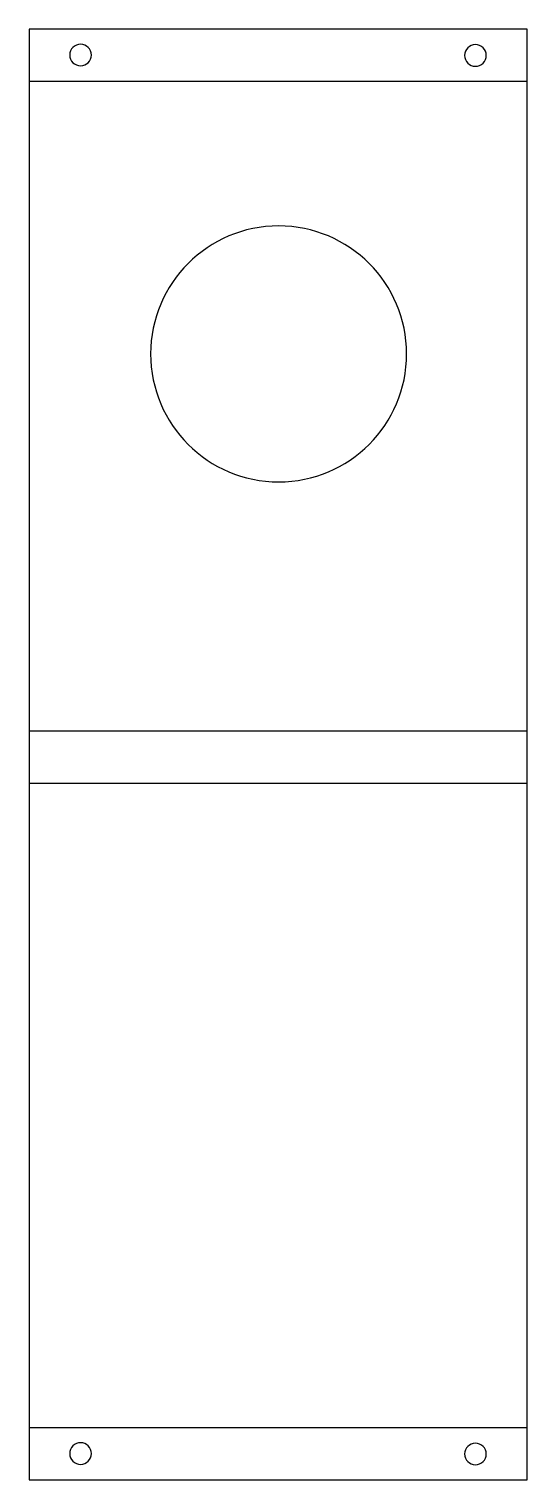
# Model space of a CAD drawing. Extents: x 2 to 97, y -278 to -2.
import ezdxf

# ---------------------------------------------------------------- set-up
doc = ezdxf.new("R2010")
doc.units = 0
doc.header["$MEASUREMENT"] = 0
doc.layers.add('LAYER_1', color=7, linetype='CONTINUOUS')

msp = doc.modelspace()

# ---------------------------------------------------------------- linework, layer by layer
at = {"layer": 'LAYER_1', "color": 250}
msp.add_lwpolyline([(2.41, -1.66), (2.41, -11.61), (2.41, -11.66), (2.41, -135.51), (2.41, -135.61), (2.41, -145.51), (2.41, -268.45), (2.41, -278.45), (97.41, -278.45), (97.41, -268.45), (97.41, -145.51), (97.41, -135.61), (97.41, -135.51), (97.41, -11.66), (97.41, -11.61), (97.41, -1.66), (2.41, -1.66)], dxfattribs=at)
at = {"layer": 'LAYER_1', "color": 1}
for points in [[(2.41, -11.61), (97.41, -11.61)], [(2.41, -135.51), (97.41, -135.51)], [(2.41, -145.51), (97.41, -145.51)], [(2.41, -268.45), (97.41, -268.45)]]:
    msp.add_lwpolyline(points, dxfattribs=at)
at = {"layer": 'LAYER_1', "color": 250}
for points in [[(14.3, -6.62), (14.3, -7.76), (13.37, -8.68), (12.24, -8.68), (11.1, -8.68), (10.17, -7.76), (10.17, -6.62), (10.17, -5.48), (11.1, -4.56), (12.24, -4.56), (13.37, -4.56), (14.3, -5.48), (14.3, -6.62)], [(89.64, -6.69), (89.64, -7.83), (88.71, -8.76), (87.57, -8.76), (86.44, -8.76), (85.51, -7.83), (85.51, -6.69), (85.51, -5.56), (86.44, -4.63), (87.57, -4.63), (88.71, -4.63), (89.64, -5.56), (89.64, -6.69)], [(74.44, -63.63), (74.44, -77.12), (63.51, -88.05), (50.03, -88.05), (36.54, -88.05), (25.61, -77.12), (25.61, -63.63), (25.61, -50.15), (36.54, -39.22), (50.03, -39.22), (63.51, -39.22), (74.44, -50.15), (74.44, -63.63)], [(14.3, -273.41), (14.3, -274.55), (13.37, -275.48), (12.24, -275.48), (11.1, -275.48), (10.17, -274.55), (10.17, -273.41), (10.17, -272.28), (11.1, -271.35), (12.24, -271.35), (13.37, -271.35), (14.3, -272.28), (14.3, -273.41)], [(89.64, -273.49), (89.64, -274.63), (88.71, -275.55), (87.57, -275.55), (86.44, -275.55), (85.51, -274.63), (85.51, -273.49), (85.51, -272.35), (86.44, -271.43), (87.57, -271.43), (88.71, -271.43), (89.64, -272.35), (89.64, -273.49)]]:
    msp.add_open_spline(points, degree=3, knots=[0, 0, 0, 0, 1, 1, 1, 2, 2, 2, 3, 3, 3, 4, 4, 4, 4], dxfattribs=at)

doc.saveas('drawing.dxf')
